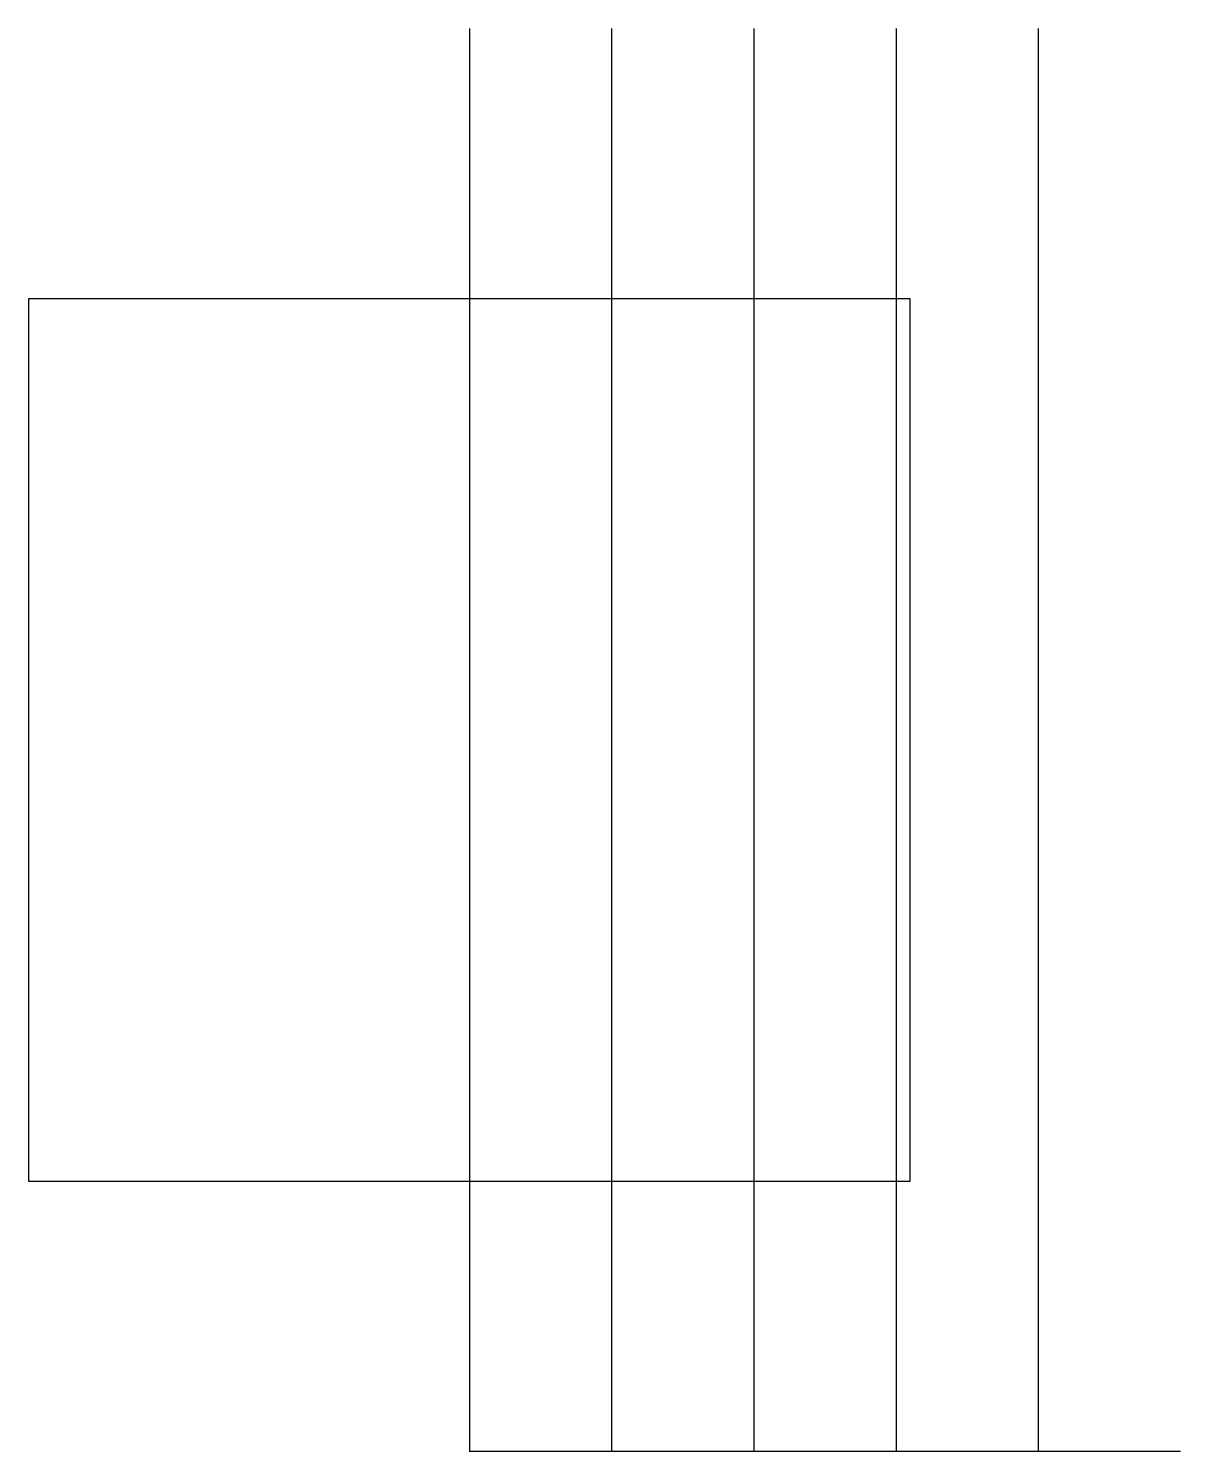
# Model space of a CAD drawing. Header units: inches. Extents: x -15.5 to 25, y -25 to 25.
import ezdxf

# ---------------------------------------------------------------- set-up
doc = ezdxf.new("R2010")
doc.units = ezdxf.units.IN
doc.header["$MEASUREMENT"] = 0

msp = doc.modelspace()

# ---------------------------------------------------------------- linework, layer by layer
for points in [[(0, 25), (0, -25)], [(5, 25), (5, -25)], [(10, 25), (10, -25)], [(15, 25), (15, -25)], [(20, 25), (20, -25)]]:
    msp.add_lwpolyline(points)
msp.add_lwpolyline([(-15.5, -15.5), (15.5, -15.5), (15.5, 15.5), (-15.5, 15.5)], close=True)
for elevation in [10, 5, 20, 15]:
    msp.add_lwpolyline([(25, -25), (0, -25)], dxfattribs=dict(elevation=elevation))

doc.saveas('drawing.dxf')
